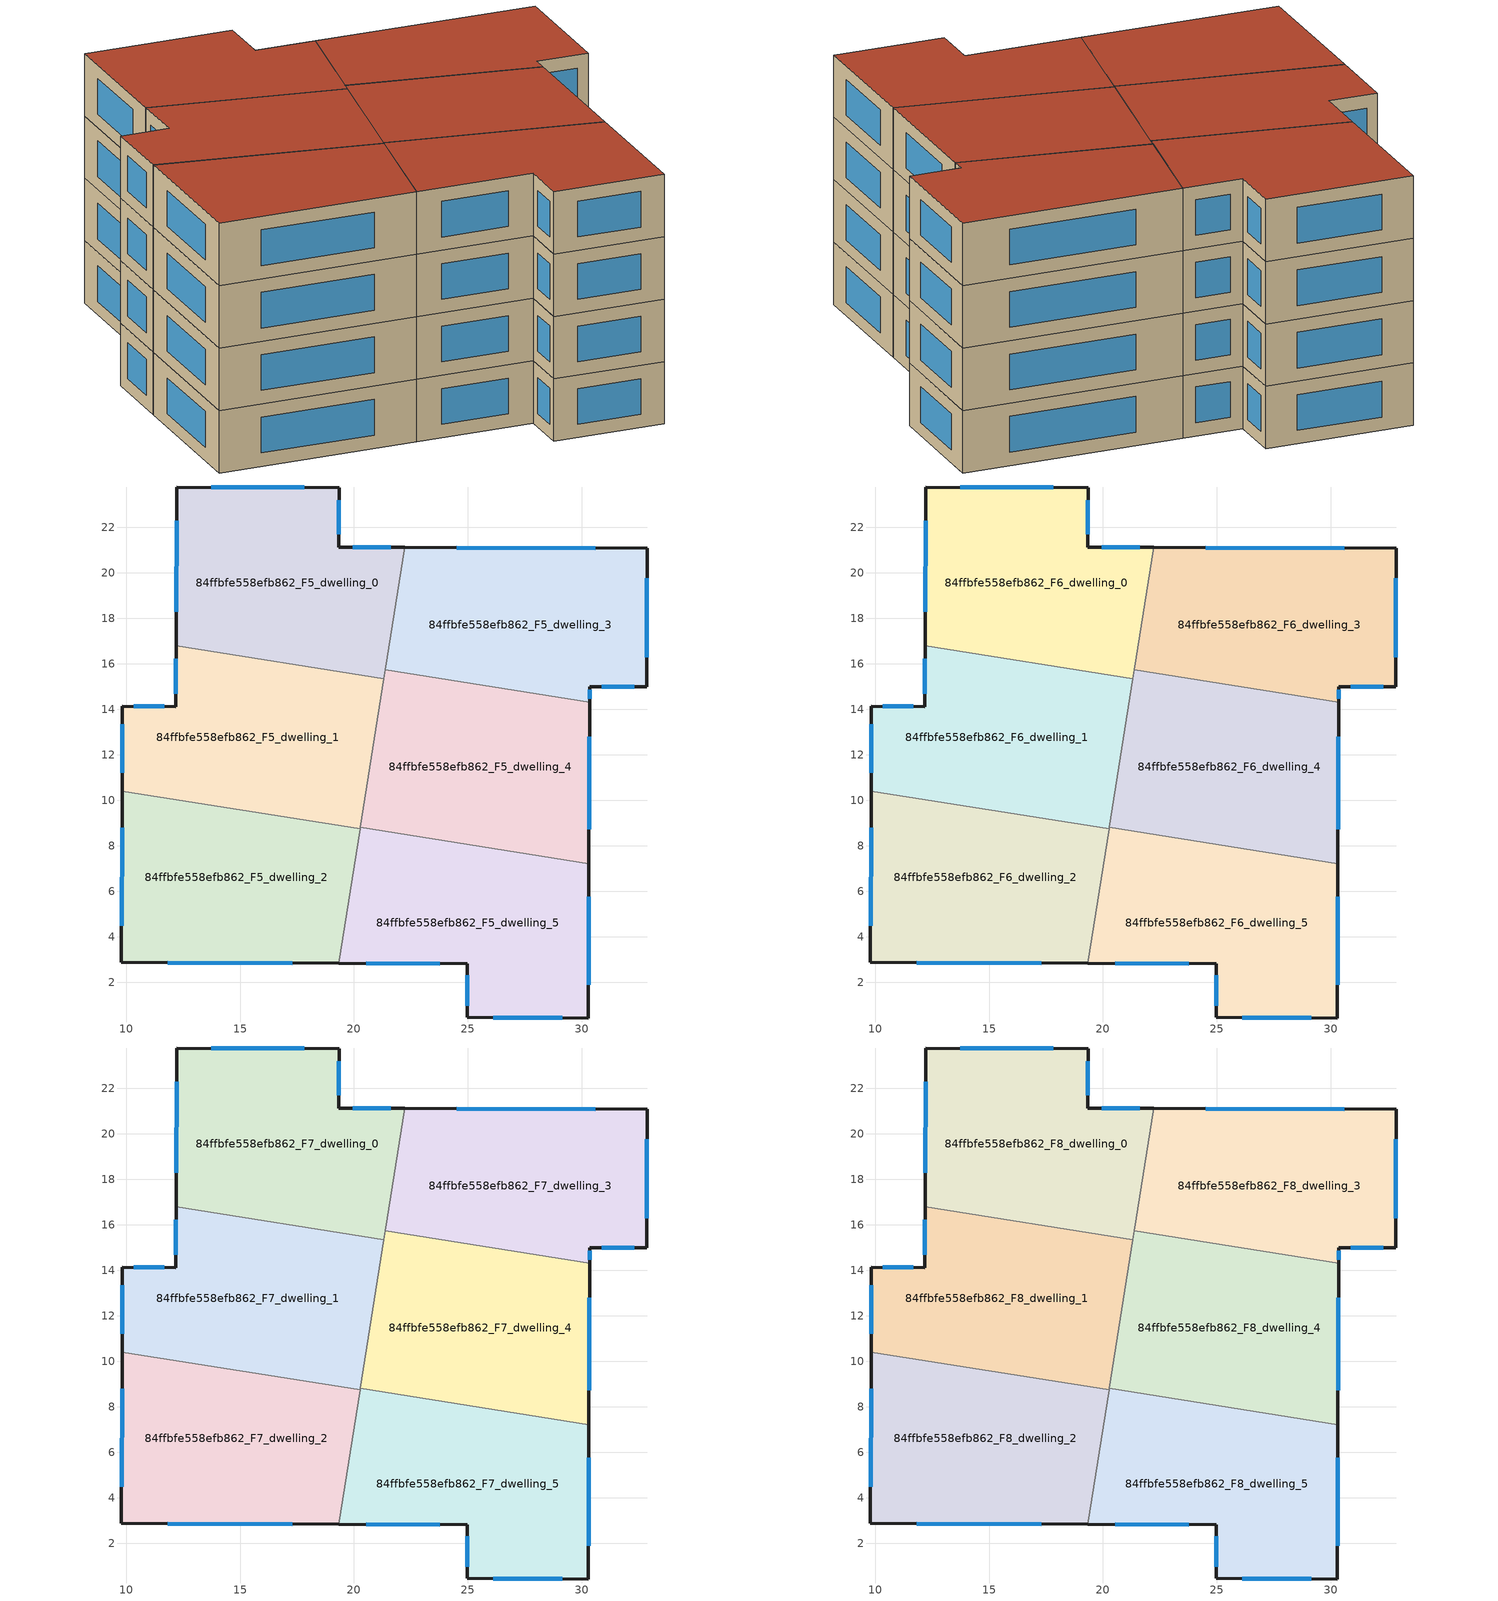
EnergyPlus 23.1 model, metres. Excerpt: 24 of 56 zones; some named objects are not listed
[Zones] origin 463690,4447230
84ffbfe558efb862_F5_dwelling_0
 floor to 84ffbfe558efb862_F4_dwelling_0 (EU_floor_Construction): 22.23,21.11 21.32,15.35 12.18,16.8 12.21,23.77 19.34,23.75 19.33,21.13 z15
 wall outside (EU_wall_Construction): 22.23,21.11 19.33,21.13 19.34,23.75 12.21,23.77 12.18,16.8 z15:18
 wall to 84ffbfe558efb862_F5_dwelling_3 (EU_wall_Construction): 21.38,15.74 22.23,21.11 z15:18
 wall to 84ffbfe558efb862_F5_dwelling_1 (EU_wall_Construction): 12.18,16.8 21.32,15.35 z15:18
 wall to 84ffbfe558efb862_F5_dwelling_4 (EU_wall_Construction): 21.32,15.35 21.38,15.74 z15:18
 window (EU_Window_Construction): 12.2,22.28 12.19,18.29 / 17.82,23.75 13.74,23.76 / 19.33,21.69 19.34,23.18 / 21.61,21.12 19.95,21.12 z15.64:17.36
84ffbfe558efb862_F5_dwelling_1
 floor to 84ffbfe558efb862_F4_dwelling_1 (EU_floor_Construction): 21.32,15.35 20.27,8.74 9.82,10.41 9.83,14.13 12.17,14.12 12.18,16.8 z15
 wall outside (EU_wall_Construction): 12.18,16.8 12.17,14.12 9.83,14.13 9.82,10.41 z15:18
 wall to 84ffbfe558efb862_F5_dwelling_2 (EU_wall_Construction): 9.82,10.41 20.27,8.74 z15:18
 wall to 84ffbfe558efb862_F5_dwelling_4 (EU_wall_Construction): 20.28,8.81 21.32,15.35 z15:18
 wall to 84ffbfe558efb862_F5_dwelling_5 (EU_wall_Construction): 20.27,8.74 20.28,8.81 z15:18
 window (EU_Window_Construction): 11.67,14.13 10.33,14.13 / 12.18,16.23 12.17,14.7 / 9.83,13.34 9.82,11.2 z15.64:17.36
84ffbfe558efb862_F5_dwelling_2
 floor to 84ffbfe558efb862_F4_dwelling_2 (EU_floor_Construction): 20.27,8.74 19.33,2.84 9.78,2.88 9.82,10.41 z15
 wall outside (EU_wall_Construction): 9.82,10.41 9.78,2.88 19.33,2.84 z15:18
 wall to 84ffbfe558efb862_F5_dwelling_5 (EU_wall_Construction): 19.33,2.84 20.27,8.74 z15:18
 window (EU_Window_Construction): 11.83,2.87 17.28,2.85 / 9.81,8.79 9.79,4.49 z15.64:17.36
84ffbfe558efb862_F5_dwelling_3
 floor to 84ffbfe558efb862_F4_dwelling_3 (EU_floor_Construction): 32.88,21.07 32.86,14.99 30.35,15 30.35,14.31 21.38,15.74 22.23,21.11 z15
 wall outside (EU_wall_Construction): 30.35,14.31 30.35,15 32.86,14.99 32.88,21.07 22.23,21.11 z15:18
 wall to 84ffbfe558efb862_F5_dwelling_4 (EU_wall_Construction): 21.38,15.74 30.35,14.31 z15:18
 window (EU_Window_Construction): 30.6,21.08 24.51,21.11 / 32.86,16.29 32.87,19.77 / 30.89,15 32.32,14.99 / 30.35,14.46 30.35,14.85 z15.64:17.36
84ffbfe558efb862_F5_dwelling_4
 floor to 84ffbfe558efb862_F4_dwelling_4 (EU_floor_Construction): 30.35,14.31 30.33,7.21 20.28,8.81 21.38,15.74 z15
 wall outside (EU_wall_Construction): 30.33,7.21 30.35,14.31 z15:18
 wall to 84ffbfe558efb862_F5_dwelling_5 (EU_wall_Construction): 20.28,8.81 30.33,7.21 z15:18
 window (EU_Window_Construction): 30.33,8.73 30.35,12.79 z15.64:17.36
84ffbfe558efb862_F5_dwelling_5
 floor to 84ffbfe558efb862_F4_dwelling_5 (EU_floor_Construction): 30.33,7.21 30.3,0.44 24.97,0.46 24.98,2.82 19.33,2.84 20.28,8.81 z15
 wall outside (EU_wall_Construction): 19.33,2.84 24.98,2.82 24.97,0.46 30.3,0.44 30.33,7.21 z15:18
 window (EU_Window_Construction): 20.54,2.84 23.77,2.82 / 30.31,1.89 30.32,5.76 / 26.11,0.46 29.16,0.44 / 24.98,2.31 24.97,0.97 z15.64:17.36
84ffbfe558efb862_F6_dwelling_0
 floor to 84ffbfe558efb862_F5_dwelling_0 (EU_floor_Construction): 22.23,21.11 21.32,15.35 12.18,16.8 12.21,23.77 19.34,23.75 19.33,21.13 z18
 wall outside (EU_wall_Construction): 22.23,21.11 19.33,21.13 19.34,23.75 12.21,23.77 12.18,16.8 z18:21
 wall to 84ffbfe558efb862_F6_dwelling_3 (EU_wall_Construction): 21.38,15.74 22.23,21.11 z18:21
 wall to 84ffbfe558efb862_F6_dwelling_1 (EU_wall_Construction): 12.18,16.8 21.32,15.35 z18:21
 wall to 84ffbfe558efb862_F6_dwelling_4 (EU_wall_Construction): 21.32,15.35 21.38,15.74 z18:21
 window (EU_Window_Construction): 12.2,22.28 12.19,18.29 / 17.82,23.75 13.74,23.76 / 19.33,21.69 19.34,23.18 / 21.61,21.12 19.95,21.12 z18.64:20.36
84ffbfe558efb862_F6_dwelling_1
 floor to 84ffbfe558efb862_F5_dwelling_1 (EU_floor_Construction): 21.32,15.35 20.27,8.74 9.82,10.41 9.83,14.13 12.17,14.12 12.18,16.8 z18
 wall outside (EU_wall_Construction): 12.18,16.8 12.17,14.12 9.83,14.13 9.82,10.41 z18:21
 wall to 84ffbfe558efb862_F6_dwelling_2 (EU_wall_Construction): 9.82,10.41 20.27,8.74 z18:21
 wall to 84ffbfe558efb862_F6_dwelling_4 (EU_wall_Construction): 20.28,8.81 21.32,15.35 z18:21
 wall to 84ffbfe558efb862_F6_dwelling_5 (EU_wall_Construction): 20.27,8.74 20.28,8.81 z18:21
 window (EU_Window_Construction): 11.67,14.13 10.33,14.13 / 12.18,16.23 12.17,14.7 / 9.83,13.34 9.82,11.2 z18.64:20.36
84ffbfe558efb862_F6_dwelling_2
 floor to 84ffbfe558efb862_F5_dwelling_2 (EU_floor_Construction): 20.27,8.74 19.33,2.84 9.78,2.88 9.82,10.41 z18
 wall outside (EU_wall_Construction): 9.82,10.41 9.78,2.88 19.33,2.84 z18:21
 wall to 84ffbfe558efb862_F6_dwelling_5 (EU_wall_Construction): 19.33,2.84 20.27,8.74 z18:21
 window (EU_Window_Construction): 11.83,2.87 17.28,2.85 / 9.81,8.79 9.79,4.49 z18.64:20.36
84ffbfe558efb862_F6_dwelling_3
 floor to 84ffbfe558efb862_F5_dwelling_3 (EU_floor_Construction): 32.88,21.07 32.86,14.99 30.35,15 30.35,14.31 21.38,15.74 22.23,21.11 z18
 wall outside (EU_wall_Construction): 30.35,14.31 30.35,15 32.86,14.99 32.88,21.07 22.23,21.11 z18:21
 wall to 84ffbfe558efb862_F6_dwelling_4 (EU_wall_Construction): 21.38,15.74 30.35,14.31 z18:21
 window (EU_Window_Construction): 30.6,21.08 24.51,21.11 / 32.86,16.29 32.87,19.77 / 30.89,15 32.32,14.99 / 30.35,14.46 30.35,14.85 z18.64:20.36
84ffbfe558efb862_F6_dwelling_4
 floor to 84ffbfe558efb862_F5_dwelling_4 (EU_floor_Construction): 30.35,14.31 30.33,7.21 20.28,8.81 21.38,15.74 z18
 wall outside (EU_wall_Construction): 30.33,7.21 30.35,14.31 z18:21
 wall to 84ffbfe558efb862_F6_dwelling_5 (EU_wall_Construction): 20.28,8.81 30.33,7.21 z18:21
 window (EU_Window_Construction): 30.33,8.73 30.35,12.79 z18.64:20.36
84ffbfe558efb862_F6_dwelling_5
 floor to 84ffbfe558efb862_F5_dwelling_5 (EU_floor_Construction): 30.33,7.21 30.3,0.44 24.97,0.46 24.98,2.82 19.33,2.84 20.28,8.81 z18
 wall outside (EU_wall_Construction): 19.33,2.84 24.98,2.82 24.97,0.46 30.3,0.44 30.33,7.21 z18:21
 window (EU_Window_Construction): 20.54,2.84 23.77,2.82 / 30.31,1.89 30.32,5.76 / 26.11,0.46 29.16,0.44 / 24.98,2.31 24.97,0.97 z18.64:20.36
84ffbfe558efb862_F7_dwelling_0
 floor to 84ffbfe558efb862_F6_dwelling_0 (EU_floor_Construction): 22.23,21.11 21.32,15.35 12.18,16.8 12.21,23.77 19.34,23.75 19.33,21.13 z21
 wall outside (EU_wall_Construction): 22.23,21.11 19.33,21.13 19.34,23.75 12.21,23.77 12.18,16.8 z21:24
 wall to 84ffbfe558efb862_F7_dwelling_3 (EU_wall_Construction): 21.38,15.74 22.23,21.11 z21:24
 wall to 84ffbfe558efb862_F7_dwelling_1 (EU_wall_Construction): 12.18,16.8 21.32,15.35 z21:24
 wall to 84ffbfe558efb862_F7_dwelling_4 (EU_wall_Construction): 21.32,15.35 21.38,15.74 z21:24
 window (EU_Window_Construction): 12.2,22.28 12.19,18.29 / 17.82,23.75 13.74,23.76 / 19.33,21.69 19.34,23.18 / 21.61,21.12 19.95,21.12 z21.64:23.36
84ffbfe558efb862_F7_dwelling_1
 floor to 84ffbfe558efb862_F6_dwelling_1 (EU_floor_Construction): 21.32,15.35 20.27,8.74 9.82,10.41 9.83,14.13 12.17,14.12 12.18,16.8 z21
 wall outside (EU_wall_Construction): 12.18,16.8 12.17,14.12 9.83,14.13 9.82,10.41 z21:24
 wall to 84ffbfe558efb862_F7_dwelling_2 (EU_wall_Construction): 9.82,10.41 20.27,8.74 z21:24
 wall to 84ffbfe558efb862_F7_dwelling_4 (EU_wall_Construction): 20.28,8.81 21.32,15.35 z21:24
 wall to 84ffbfe558efb862_F7_dwelling_5 (EU_wall_Construction): 20.27,8.74 20.28,8.81 z21:24
 window (EU_Window_Construction): 11.67,14.13 10.33,14.13 / 12.18,16.23 12.17,14.7 / 9.83,13.34 9.82,11.2 z21.64:23.36
84ffbfe558efb862_F7_dwelling_2
 floor to 84ffbfe558efb862_F6_dwelling_2 (EU_floor_Construction): 20.27,8.74 19.33,2.84 9.78,2.88 9.82,10.41 z21
 wall outside (EU_wall_Construction): 9.82,10.41 9.78,2.88 19.33,2.84 z21:24
 wall to 84ffbfe558efb862_F7_dwelling_5 (EU_wall_Construction): 19.33,2.84 20.27,8.74 z21:24
 window (EU_Window_Construction): 11.83,2.87 17.28,2.85 / 9.81,8.79 9.79,4.49 z21.64:23.36
84ffbfe558efb862_F7_dwelling_3
 floor to 84ffbfe558efb862_F6_dwelling_3 (EU_floor_Construction): 32.88,21.07 32.86,14.99 30.35,15 30.35,14.31 21.38,15.74 22.23,21.11 z21
 wall outside (EU_wall_Construction): 30.35,14.31 30.35,15 32.86,14.99 32.88,21.07 22.23,21.11 z21:24
 wall to 84ffbfe558efb862_F7_dwelling_4 (EU_wall_Construction): 21.38,15.74 30.35,14.31 z21:24
 window (EU_Window_Construction): 30.6,21.08 24.51,21.11 / 32.86,16.29 32.87,19.77 / 30.89,15 32.32,14.99 / 30.35,14.46 30.35,14.85 z21.64:23.36
84ffbfe558efb862_F7_dwelling_4
 floor to 84ffbfe558efb862_F6_dwelling_4 (EU_floor_Construction): 30.35,14.31 30.33,7.21 20.28,8.81 21.38,15.74 z21
 wall outside (EU_wall_Construction): 30.33,7.21 30.35,14.31 z21:24
 wall to 84ffbfe558efb862_F7_dwelling_5 (EU_wall_Construction): 20.28,8.81 30.33,7.21 z21:24
 window (EU_Window_Construction): 30.33,8.73 30.35,12.79 z21.64:23.36
84ffbfe558efb862_F7_dwelling_5
 floor to 84ffbfe558efb862_F6_dwelling_5 (EU_floor_Construction): 30.33,7.21 30.3,0.44 24.97,0.46 24.98,2.82 19.33,2.84 20.28,8.81 z21
 wall outside (EU_wall_Construction): 19.33,2.84 24.98,2.82 24.97,0.46 30.3,0.44 30.33,7.21 z21:24
 window (EU_Window_Construction): 20.54,2.84 23.77,2.82 / 30.31,1.89 30.32,5.76 / 26.11,0.46 29.16,0.44 / 24.98,2.31 24.97,0.97 z21.64:23.36
84ffbfe558efb862_F8_dwelling_0
 floor to 84ffbfe558efb862_F7_dwelling_0 (EU_floor_Construction): 22.23,21.11 21.32,15.35 12.18,16.8 12.21,23.77 19.34,23.75 19.33,21.13 z24
 wall outside (EU_wall_Construction): 22.23,21.11 19.33,21.13 19.34,23.75 12.21,23.77 12.18,16.8 z24:27
 wall to 84ffbfe558efb862_F8_dwelling_3 (EU_wall_Construction): 21.38,15.74 22.23,21.11 z24:27
 wall to 84ffbfe558efb862_F8_dwelling_1 (EU_wall_Construction): 12.18,16.8 21.32,15.35 z24:27
 wall to 84ffbfe558efb862_F8_dwelling_4 (EU_wall_Construction): 21.32,15.35 21.38,15.74 z24:27
 window (EU_Window_Construction): 12.2,22.28 12.19,18.29 / 17.82,23.75 13.74,23.76 / 19.33,21.69 19.34,23.18 / 21.61,21.12 19.95,21.12 z24.64:26.36
 roof outside (EU_roof_Construction): 21.32,15.35 22.23,21.11 19.33,21.13 19.34,23.75 12.21,23.77 12.18,16.8 z27
84ffbfe558efb862_F8_dwelling_1
 floor to 84ffbfe558efb862_F7_dwelling_1 (EU_floor_Construction): 21.32,15.35 20.27,8.74 9.82,10.41 9.83,14.13 12.17,14.12 12.18,16.8 z24
 wall outside (EU_wall_Construction): 12.18,16.8 12.17,14.12 9.83,14.13 9.82,10.41 z24:27
 wall to 84ffbfe558efb862_F8_dwelling_2 (EU_wall_Construction): 9.82,10.41 20.27,8.74 z24:27
 wall to 84ffbfe558efb862_F8_dwelling_4 (EU_wall_Construction): 20.28,8.81 21.32,15.35 z24:27
 wall to 84ffbfe558efb862_F8_dwelling_5 (EU_wall_Construction): 20.27,8.74 20.28,8.81 z24:27
 window (EU_Window_Construction): 11.67,14.13 10.33,14.13 / 12.18,16.23 12.17,14.7 / 9.83,13.34 9.82,11.2 z24.64:26.36
 roof outside (EU_roof_Construction): 20.27,8.74 21.32,15.35 12.18,16.8 12.17,14.12 9.83,14.13 9.82,10.41 z27
84ffbfe558efb862_F8_dwelling_2
 floor to 84ffbfe558efb862_F7_dwelling_2 (EU_floor_Construction): 20.27,8.74 19.33,2.84 9.78,2.88 9.82,10.41 z24
 wall outside (EU_wall_Construction): 9.82,10.41 9.78,2.88 19.33,2.84 z24:27
 wall to 84ffbfe558efb862_F8_dwelling_5 (EU_wall_Construction): 19.33,2.84 20.27,8.74 z24:27
 window (EU_Window_Construction): 11.83,2.87 17.28,2.85 / 9.81,8.79 9.79,4.49 z24.64:26.36
 roof outside (EU_roof_Construction): 19.33,2.84 20.27,8.74 9.82,10.41 9.78,2.88 z27
84ffbfe558efb862_F8_dwelling_3
 floor to 84ffbfe558efb862_F7_dwelling_3 (EU_floor_Construction): 32.88,21.07 32.86,14.99 30.35,15 30.35,14.31 21.38,15.74 22.23,21.11 z24
 wall outside (EU_wall_Construction): 30.35,14.31 30.35,15 32.86,14.99 32.88,21.07 22.23,21.11 z24:27
 wall to 84ffbfe558efb862_F8_dwelling_4 (EU_wall_Construction): 21.38,15.74 30.35,14.31 z24:27
 window (EU_Window_Construction): 30.6,21.08 24.51,21.11 / 32.86,16.29 32.87,19.77 / 30.89,15 32.32,14.99 / 30.35,14.46 30.35,14.85 z24.64:26.36
 roof outside (EU_roof_Construction): 32.86,14.99 32.88,21.07 22.23,21.11 21.38,15.74 30.35,14.31 30.35,15 z27
84ffbfe558efb862_F8_dwelling_4
 floor to 84ffbfe558efb862_F7_dwelling_4 (EU_floor_Construction): 30.35,14.31 30.33,7.21 20.28,8.81 21.38,15.74 z24
 wall outside (EU_wall_Construction): 30.33,7.21 30.35,14.31 z24:27
 wall to 84ffbfe558efb862_F8_dwelling_5 (EU_wall_Construction): 20.28,8.81 30.33,7.21 z24:27
 window (EU_Window_Construction): 30.33,8.73 30.35,12.79 z24.64:26.36
 roof outside (EU_roof_Construction): 30.33,7.21 30.35,14.31 21.38,15.74 20.28,8.81 z27
84ffbfe558efb862_F8_dwelling_5
 floor to 84ffbfe558efb862_F7_dwelling_5 (EU_floor_Construction): 30.33,7.21 30.3,0.44 24.97,0.46 24.98,2.82 19.33,2.84 20.28,8.81 z24
 wall outside (EU_wall_Construction): 19.33,2.84 24.98,2.82 24.97,0.46 30.3,0.44 30.33,7.21 z24:27
 window (EU_Window_Construction): 20.54,2.84 23.77,2.82 / 30.31,1.89 30.32,5.76 / 26.11,0.46 29.16,0.44 / 24.98,2.31 24.97,0.97 z24.64:26.36
 roof outside (EU_roof_Construction): 30.3,0.44 30.33,7.21 20.28,8.81 19.33,2.84 24.98,2.82 24.97,0.46 z27
[Building]
EU S2 Campaign: North Axis=0; Terrain=City; Solar Distribution=FullExterior
[Site:Location]
Yerevan-Zvartnots.Intl.AP: Latitude=40.15; Longitude=44.383; Time Zone=4; Elevation=854
[SizingPeriod:WeatherFileDays]
AnnualSizingPeriod: Begin Month=1; Begin Day of Month=1; End Month=12; End Day of Month=31; Day of Week for Start Day=Monday; Use Weather File Daylight Saving Period=No; Use Weather File Rain and Snow Indicators=No
[MATERIAL]
EU_InternalMass_Material: Roughness=MediumRough; Thickness=0.1; Conductivity=1; Density=1800; Specific Heat=900; Thermal Absorptance=0.9; Solar Absorptance=0.7; Visible Absorptance=0.7
[MATERIAL:NOMASS] Roughness=MediumRough; Thermal Absorptance=0.9; Solar Absorptance=0.7; Visible Absorptance=0.7
Name | Thermal Resistance
EU_wall_NoMass | 1.05043
EU_roof_NoMass | 1.45357
EU_floor_NoMass | 0.478065
[WINDOWMATERIAL:SIMPLEGLAZINGSYSTEM]
EU_Window_SimpleGlazing: UFactor=2.5566; Solar Heat Gain Coefficient=0.75; Visible Transmittance=0.75
[CONSTRUCTION]
EU_wall_Construction: EU_wall_NoMass
EU_roof_Construction: EU_roof_NoMass
EU_floor_Construction: EU_floor_NoMass
EU_Window_Construction: EU_Window_SimpleGlazing
EU_InternalMass_Construction: EU_InternalMass_Material
[ZONE] Type=1; Multiplier=1; Ceiling Height=autocalculate; Floor Area=autocalculate; Part of Total Floor Area=Yes
Name | Volume
84ffbfe558efb862_F5_dwelling_0; 84ffbfe558efb862_F6_dwelling_0; 84ffbfe558efb862_F7_dwelling_0; 84ffbfe558efb862_F8_dwelling_0 | 202.599
84ffbfe558efb862_F5_dwelling_1; 84ffbfe558efb862_F6_dwelling_1; 84ffbfe558efb862_F7_dwelling_1; 84ffbfe558efb862_F8_dwelling_1 | 202.623
84ffbfe558efb862_F5_dwelling_2; 84ffbfe558efb862_F6_dwelling_2; 84ffbfe558efb862_F7_dwelling_2; 84ffbfe558efb862_F8_dwelling_2 | 202.603
84ffbfe558efb862_F5_dwelling_3; 84ffbfe558efb862_F6_dwelling_3; 84ffbfe558efb862_F7_dwelling_3; 84ffbfe558efb862_F8_dwelling_3 | 202.6
84ffbfe558efb862_F5_dwelling_4; 84ffbfe558efb862_F6_dwelling_4; 84ffbfe558efb862_F7_dwelling_4; 84ffbfe558efb862_F8_dwelling_4 | 202.606
84ffbfe558efb862_F5_dwelling_5; 84ffbfe558efb862_F6_dwelling_5; 84ffbfe558efb862_F7_dwelling_5; 84ffbfe558efb862_F8_dwelling_5 | 202.607
[INTERNALMASS] Construction=EU_InternalMass_Construction
Name | Zone or ZoneList | Surface Area
84ffbfe558efb862_F5_dwelling_0_EU_InternalMass | 84ffbfe558efb862_F5_dwelling_0 | 67.5329
84ffbfe558efb862_F5_dwelling_1_EU_InternalMass | 84ffbfe558efb862_F5_dwelling_1 | 67.5411
84ffbfe558efb862_F5_dwelling_2_EU_InternalMass | 84ffbfe558efb862_F5_dwelling_2 | 67.5341
84ffbfe558efb862_F5_dwelling_3_EU_InternalMass | 84ffbfe558efb862_F5_dwelling_3 | 67.5333
84ffbfe558efb862_F5_dwelling_4_EU_InternalMass | 84ffbfe558efb862_F5_dwelling_4 | 67.5352
84ffbfe558efb862_F5_dwelling_5_EU_InternalMass | 84ffbfe558efb862_F5_dwelling_5 | 67.5357
84ffbfe558efb862_F6_dwelling_0_EU_InternalMass | 84ffbfe558efb862_F6_dwelling_0 | 67.5329
84ffbfe558efb862_F6_dwelling_1_EU_InternalMass | 84ffbfe558efb862_F6_dwelling_1 | 67.5411
84ffbfe558efb862_F6_dwelling_2_EU_InternalMass | 84ffbfe558efb862_F6_dwelling_2 | 67.5341
84ffbfe558efb862_F6_dwelling_3_EU_InternalMass | 84ffbfe558efb862_F6_dwelling_3 | 67.5333
84ffbfe558efb862_F6_dwelling_4_EU_InternalMass | 84ffbfe558efb862_F6_dwelling_4 | 67.5352
84ffbfe558efb862_F6_dwelling_5_EU_InternalMass | 84ffbfe558efb862_F6_dwelling_5 | 67.5357
84ffbfe558efb862_F7_dwelling_0_EU_InternalMass | 84ffbfe558efb862_F7_dwelling_0 | 67.5329
84ffbfe558efb862_F7_dwelling_1_EU_InternalMass | 84ffbfe558efb862_F7_dwelling_1 | 67.5411
84ffbfe558efb862_F7_dwelling_2_EU_InternalMass | 84ffbfe558efb862_F7_dwelling_2 | 67.5341
84ffbfe558efb862_F7_dwelling_3_EU_InternalMass | 84ffbfe558efb862_F7_dwelling_3 | 67.5333
84ffbfe558efb862_F7_dwelling_4_EU_InternalMass | 84ffbfe558efb862_F7_dwelling_4 | 67.5352
84ffbfe558efb862_F7_dwelling_5_EU_InternalMass | 84ffbfe558efb862_F7_dwelling_5 | 67.5357
84ffbfe558efb862_F8_dwelling_0_EU_InternalMass | 84ffbfe558efb862_F8_dwelling_0 | 67.5329
84ffbfe558efb862_F8_dwelling_1_EU_InternalMass | 84ffbfe558efb862_F8_dwelling_1 | 67.5411
84ffbfe558efb862_F8_dwelling_2_EU_InternalMass | 84ffbfe558efb862_F8_dwelling_2 | 67.5341
84ffbfe558efb862_F8_dwelling_3_EU_InternalMass | 84ffbfe558efb862_F8_dwelling_3 | 67.5333
84ffbfe558efb862_F8_dwelling_4_EU_InternalMass | 84ffbfe558efb862_F8_dwelling_4 | 67.5352
84ffbfe558efb862_F8_dwelling_5_EU_InternalMass | 84ffbfe558efb862_F8_dwelling_5 | 67.5357
[OTHEREQUIPMENT] Fuel Type=Electricity; Design Level Calculation Method=Watts/Area; Power per Zone Floor Area=1; Fraction Latent=0; Fraction Radiant=0; Fraction Lost=0; Carbon Dioxide Generation Rate=0; EndUse Subcategory=EU_Step8_InternalGains
Name | Zone or ZoneList or Space or SpaceList | Schedule
EU_Step8_InternalGain_84ffbfe558efb862_F5_dwelling_0_f000 | 84ffbfe558efb862_F5_dwelling_0 | EU_Step8_GainSchedule_84ffbfe558efb862_F5_dwelling_0_f000
EU_Step8_InternalGain_84ffbfe558efb862_F5_dwelling_1_f000 | 84ffbfe558efb862_F5_dwelling_1 | EU_Step8_GainSchedule_84ffbfe558efb862_F5_dwelling_1_f000
EU_Step8_InternalGain_84ffbfe558efb862_F5_dwelling_2_f000 | 84ffbfe558efb862_F5_dwelling_2 | EU_Step8_GainSchedule_84ffbfe558efb862_F5_dwelling_2_f000
EU_Step8_InternalGain_84ffbfe558efb862_F5_dwelling_3_f000 | 84ffbfe558efb862_F5_dwelling_3 | EU_Step8_GainSchedule_84ffbfe558efb862_F5_dwelling_3_f000
EU_Step8_InternalGain_84ffbfe558efb862_F5_dwelling_4_f000 | 84ffbfe558efb862_F5_dwelling_4 | EU_Step8_GainSchedule_84ffbfe558efb862_F5_dwelling_4_f000
EU_Step8_InternalGain_84ffbfe558efb862_F5_dwelling_5_f000 | 84ffbfe558efb862_F5_dwelling_5 | EU_Step8_GainSchedule_84ffbfe558efb862_F5_dwelling_5_f000
EU_Step8_InternalGain_84ffbfe558efb862_F6_dwelling_0_f000 | 84ffbfe558efb862_F6_dwelling_0 | EU_Step8_GainSchedule_84ffbfe558efb862_F6_dwelling_0_f000
EU_Step8_InternalGain_84ffbfe558efb862_F6_dwelling_1_f000 | 84ffbfe558efb862_F6_dwelling_1 | EU_Step8_GainSchedule_84ffbfe558efb862_F6_dwelling_1_f000
EU_Step8_InternalGain_84ffbfe558efb862_F6_dwelling_2_f000 | 84ffbfe558efb862_F6_dwelling_2 | EU_Step8_GainSchedule_84ffbfe558efb862_F6_dwelling_2_f000
EU_Step8_InternalGain_84ffbfe558efb862_F6_dwelling_3_f000 | 84ffbfe558efb862_F6_dwelling_3 | EU_Step8_GainSchedule_84ffbfe558efb862_F6_dwelling_3_f000
EU_Step8_InternalGain_84ffbfe558efb862_F6_dwelling_4_f000 | 84ffbfe558efb862_F6_dwelling_4 | EU_Step8_GainSchedule_84ffbfe558efb862_F6_dwelling_4_f000
EU_Step8_InternalGain_84ffbfe558efb862_F6_dwelling_5_f000 | 84ffbfe558efb862_F6_dwelling_5 | EU_Step8_GainSchedule_84ffbfe558efb862_F6_dwelling_5_f000
EU_Step8_InternalGain_84ffbfe558efb862_F7_dwelling_0_f000 | 84ffbfe558efb862_F7_dwelling_0 | EU_Step8_GainSchedule_84ffbfe558efb862_F7_dwelling_0_f000
EU_Step8_InternalGain_84ffbfe558efb862_F7_dwelling_1_f000 | 84ffbfe558efb862_F7_dwelling_1 | EU_Step8_GainSchedule_84ffbfe558efb862_F7_dwelling_1_f000
EU_Step8_InternalGain_84ffbfe558efb862_F7_dwelling_2_f000 | 84ffbfe558efb862_F7_dwelling_2 | EU_Step8_GainSchedule_84ffbfe558efb862_F7_dwelling_2_f000
EU_Step8_InternalGain_84ffbfe558efb862_F7_dwelling_3_f000 | 84ffbfe558efb862_F7_dwelling_3 | EU_Step8_GainSchedule_84ffbfe558efb862_F7_dwelling_3_f000
EU_Step8_InternalGain_84ffbfe558efb862_F7_dwelling_4_f000 | 84ffbfe558efb862_F7_dwelling_4 | EU_Step8_GainSchedule_84ffbfe558efb862_F7_dwelling_4_f000
EU_Step8_InternalGain_84ffbfe558efb862_F7_dwelling_5_f000 | 84ffbfe558efb862_F7_dwelling_5 | EU_Step8_GainSchedule_84ffbfe558efb862_F7_dwelling_5_f000
EU_Step8_InternalGain_84ffbfe558efb862_F8_dwelling_0_f000 | 84ffbfe558efb862_F8_dwelling_0 | EU_Step8_GainSchedule_84ffbfe558efb862_F8_dwelling_0_f000
EU_Step8_InternalGain_84ffbfe558efb862_F8_dwelling_1_f000 | 84ffbfe558efb862_F8_dwelling_1 | EU_Step8_GainSchedule_84ffbfe558efb862_F8_dwelling_1_f000
EU_Step8_InternalGain_84ffbfe558efb862_F8_dwelling_2_f000 | 84ffbfe558efb862_F8_dwelling_2 | EU_Step8_GainSchedule_84ffbfe558efb862_F8_dwelling_2_f000
EU_Step8_InternalGain_84ffbfe558efb862_F8_dwelling_3_f000 | 84ffbfe558efb862_F8_dwelling_3 | EU_Step8_GainSchedule_84ffbfe558efb862_F8_dwelling_3_f000
EU_Step8_InternalGain_84ffbfe558efb862_F8_dwelling_4_f000 | 84ffbfe558efb862_F8_dwelling_4 | EU_Step8_GainSchedule_84ffbfe558efb862_F8_dwelling_4_f000
EU_Step8_InternalGain_84ffbfe558efb862_F8_dwelling_5_f000 | 84ffbfe558efb862_F8_dwelling_5 | EU_Step8_GainSchedule_84ffbfe558efb862_F8_dwelling_5_f000
[ZONEVENTILATION:DESIGNFLOWRATE] Schedule=EU_AlwaysOn; Design Flow Rate Calculation Method=AirChanges/Hour; Air Changes per Hour=0.557805; Ventilation Type=Natural; Fan Pressure Rise=0; Fan Total Efficiency=1; Constant Term Coefficient=1; Temperature Term Coefficient=0; Velocity Term Coefficient=0; Velocity Squared Term Coefficient=0; Minimum Indoor Temperature=-100; Maximum Indoor Temperature=100; Delta Temperature=-100; Minimum Outdoor Temperature=-100; Maximum Outdoor Temperature=100; Maximum Wind Speed=40
Name | Zone or ZoneList or Space or SpaceList
EU_ConstantAir_84ffbfe558efb862_F5_dwelling_0 | 84ffbfe558efb862_F5_dwelling_0
EU_ConstantAir_84ffbfe558efb862_F5_dwelling_1 | 84ffbfe558efb862_F5_dwelling_1
EU_ConstantAir_84ffbfe558efb862_F5_dwelling_2 | 84ffbfe558efb862_F5_dwelling_2
EU_ConstantAir_84ffbfe558efb862_F5_dwelling_3 | 84ffbfe558efb862_F5_dwelling_3
EU_ConstantAir_84ffbfe558efb862_F5_dwelling_4 | 84ffbfe558efb862_F5_dwelling_4
EU_ConstantAir_84ffbfe558efb862_F5_dwelling_5 | 84ffbfe558efb862_F5_dwelling_5
EU_ConstantAir_84ffbfe558efb862_F6_dwelling_0 | 84ffbfe558efb862_F6_dwelling_0
EU_ConstantAir_84ffbfe558efb862_F6_dwelling_1 | 84ffbfe558efb862_F6_dwelling_1
EU_ConstantAir_84ffbfe558efb862_F6_dwelling_2 | 84ffbfe558efb862_F6_dwelling_2
EU_ConstantAir_84ffbfe558efb862_F6_dwelling_3 | 84ffbfe558efb862_F6_dwelling_3
EU_ConstantAir_84ffbfe558efb862_F6_dwelling_4 | 84ffbfe558efb862_F6_dwelling_4
EU_ConstantAir_84ffbfe558efb862_F6_dwelling_5 | 84ffbfe558efb862_F6_dwelling_5
EU_ConstantAir_84ffbfe558efb862_F7_dwelling_0 | 84ffbfe558efb862_F7_dwelling_0
EU_ConstantAir_84ffbfe558efb862_F7_dwelling_1 | 84ffbfe558efb862_F7_dwelling_1
EU_ConstantAir_84ffbfe558efb862_F7_dwelling_2 | 84ffbfe558efb862_F7_dwelling_2
EU_ConstantAir_84ffbfe558efb862_F7_dwelling_3 | 84ffbfe558efb862_F7_dwelling_3
EU_ConstantAir_84ffbfe558efb862_F7_dwelling_4 | 84ffbfe558efb862_F7_dwelling_4
EU_ConstantAir_84ffbfe558efb862_F7_dwelling_5 | 84ffbfe558efb862_F7_dwelling_5
EU_ConstantAir_84ffbfe558efb862_F8_dwelling_0 | 84ffbfe558efb862_F8_dwelling_0
EU_ConstantAir_84ffbfe558efb862_F8_dwelling_1 | 84ffbfe558efb862_F8_dwelling_1
EU_ConstantAir_84ffbfe558efb862_F8_dwelling_2 | 84ffbfe558efb862_F8_dwelling_2
EU_ConstantAir_84ffbfe558efb862_F8_dwelling_3 | 84ffbfe558efb862_F8_dwelling_3
EU_ConstantAir_84ffbfe558efb862_F8_dwelling_4 | 84ffbfe558efb862_F8_dwelling_4
EU_ConstantAir_84ffbfe558efb862_F8_dwelling_5 | 84ffbfe558efb862_F8_dwelling_5
[HVACTEMPLATE:THERMOSTAT] Constant Heating Setpoint=20; Constant Cooling Setpoint=50
EU_HeatOnly_84ffbfe558efb862_F6_dwelling_0; EU_HeatOnly_84ffbfe558efb862_F6_dwelling_1; EU_HeatOnly_84ffbfe558efb862_F6_dwelling_2; EU_HeatOnly_84ffbfe558efb862_F6_dwelling_3; EU_HeatOnly_84ffbfe558efb862_F6_dwelling_4; EU_HeatOnly_84ffbfe558efb862_F6_dwelling_5; EU_HeatOnly_84ffbfe558efb862_F7_dwelling_0; EU_HeatOnly_84ffbfe558efb862_F7_dwelling_1; EU_HeatOnly_84ffbfe558efb862_F7_dwelling_2; EU_HeatOnly_84ffbfe558efb862_F7_dwelling_3; EU_HeatOnly_84ffbfe558efb862_F7_dwelling_4; EU_HeatOnly_84ffbfe558efb862_F7_dwelling_5; EU_HeatOnly_84ffbfe558efb862_F8_dwelling_0; EU_HeatOnly_84ffbfe558efb862_F8_dwelling_1; EU_HeatOnly_84ffbfe558efb862_F8_dwelling_2; EU_HeatOnly_84ffbfe558efb862_F8_dwelling_3; EU_HeatOnly_84ffbfe558efb862_F8_dwelling_4; EU_HeatOnly_84ffbfe558efb862_F8_dwelling_5
[HVACTEMPLATE:ZONE:IDEALLOADSAIRSYSTEM] System Availability Schedule=EU_AlwaysOn; Maximum Heating Supply Air Temperature=50; Minimum Cooling Supply Air Temperature=13; Maximum Heating Supply Air Humidity Ratio=0.0156; Minimum Cooling Supply Air Humidity Ratio=0.0077; Heating Limit=NoLimit; Cooling Limit=NoLimit; Heating Availability Schedule=EU_AlwaysOn; Cooling Availability Schedule=EU_CoolingOff; Dehumidification Control Type=ConstantSensibleHeatRatio; Cooling Sensible Heat Ratio=0.7; Dehumidification Setpoint=60; Humidification Control Type=None; Humidification Setpoint=30; Outdoor Air Method=None; Outdoor Air Flow Rate per Person=0.00944; Outdoor Air Flow Rate per Zone Floor Area=0; Outdoor Air Flow Rate per Zone=0; Demand Controlled Ventilation Type=None; Outdoor Air Economizer Type=NoEconomizer; Heat Recovery Type=None; Sensible Heat Recovery Effectiveness=0.7; Latent Heat Recovery Effectiveness=0.65
Name | Template Thermostat
84ffbfe558efb862_F5_dwelling_0 | EU_HeatOnly_84ffbfe558efb862_F5_dwelling_0
84ffbfe558efb862_F5_dwelling_1 | EU_HeatOnly_84ffbfe558efb862_F5_dwelling_1
84ffbfe558efb862_F5_dwelling_2 | EU_HeatOnly_84ffbfe558efb862_F5_dwelling_2
84ffbfe558efb862_F5_dwelling_3 | EU_HeatOnly_84ffbfe558efb862_F5_dwelling_3
84ffbfe558efb862_F5_dwelling_4 | EU_HeatOnly_84ffbfe558efb862_F5_dwelling_4
84ffbfe558efb862_F5_dwelling_5 | EU_HeatOnly_84ffbfe558efb862_F5_dwelling_5
84ffbfe558efb862_F6_dwelling_0 | EU_HeatOnly_84ffbfe558efb862_F6_dwelling_0
84ffbfe558efb862_F6_dwelling_1 | EU_HeatOnly_84ffbfe558efb862_F6_dwelling_1
84ffbfe558efb862_F6_dwelling_2 | EU_HeatOnly_84ffbfe558efb862_F6_dwelling_2
84ffbfe558efb862_F6_dwelling_3 | EU_HeatOnly_84ffbfe558efb862_F6_dwelling_3
84ffbfe558efb862_F6_dwelling_4 | EU_HeatOnly_84ffbfe558efb862_F6_dwelling_4
84ffbfe558efb862_F6_dwelling_5 | EU_HeatOnly_84ffbfe558efb862_F6_dwelling_5
84ffbfe558efb862_F7_dwelling_0 | EU_HeatOnly_84ffbfe558efb862_F7_dwelling_0
84ffbfe558efb862_F7_dwelling_1 | EU_HeatOnly_84ffbfe558efb862_F7_dwelling_1
84ffbfe558efb862_F7_dwelling_2 | EU_HeatOnly_84ffbfe558efb862_F7_dwelling_2
84ffbfe558efb862_F7_dwelling_3 | EU_HeatOnly_84ffbfe558efb862_F7_dwelling_3
84ffbfe558efb862_F7_dwelling_4 | EU_HeatOnly_84ffbfe558efb862_F7_dwelling_4
84ffbfe558efb862_F7_dwelling_5 | EU_HeatOnly_84ffbfe558efb862_F7_dwelling_5
84ffbfe558efb862_F8_dwelling_0 | EU_HeatOnly_84ffbfe558efb862_F8_dwelling_0
84ffbfe558efb862_F8_dwelling_1 | EU_HeatOnly_84ffbfe558efb862_F8_dwelling_1
84ffbfe558efb862_F8_dwelling_2 | EU_HeatOnly_84ffbfe558efb862_F8_dwelling_2
84ffbfe558efb862_F8_dwelling_3 | EU_HeatOnly_84ffbfe558efb862_F8_dwelling_3
84ffbfe558efb862_F8_dwelling_4 | EU_HeatOnly_84ffbfe558efb862_F8_dwelling_4
84ffbfe558efb862_F8_dwelling_5 | EU_HeatOnly_84ffbfe558efb862_F8_dwelling_5
[SIZING:ZONE] Zone Cooling Design Supply Air Temperature Input Method=SupplyAirTemperature; Zone Cooling Design Supply Air Temperature=13; Zone Heating Design Supply Air Temperature Input Method=SupplyAirTemperature; Zone Heating Design Supply Air Temperature=50; Zone Cooling Design Supply Air Humidity Ratio=0.008; Zone Heating Design Supply Air Humidity Ratio=0.008; Cooling Design Air Flow Method=DesignDay; Cooling Design Air Flow Rate=0; Cooling Minimum Air Flow per Zone Floor Area=0.000762; Cooling Minimum Air Flow=0; Cooling Minimum Air Flow Fraction=0.2; Heating Design Air Flow Method=DesignDay; Heating Design Air Flow Rate=0; Heating Maximum Air Flow per Zone Floor Area=0.002032; Heating Maximum Air Flow=0.141576; Heating Maximum Air Flow Fraction=0.3; Account for Dedicated Outdoor Air System=No; Dedicated Outdoor Air System Control Strategy=NeutralSupplyAir; Dedicated Outdoor Air Low Setpoint Temperature for Design=autosize; Dedicated Outdoor Air High Setpoint Temperature for Design=autosize; Zone Load Sizing Method=Sensible Load Only No Latent Load; Zone Latent Cooling Design Supply Air Humidity Ratio Input Method=HumidityRatioDifference; Zone Cooling Design Supply Air Humidity Ratio Difference=0.005; Zone Latent Heating Design Supply Air Humidity Ratio Input Method=HumidityRatioDifference; Zone Humidification Design Supply Air Humidity Ratio Difference=0.005
84ffbfe558efb862_F5_dwelling_0; 84ffbfe558efb862_F5_dwelling_1; 84ffbfe558efb862_F5_dwelling_2; 84ffbfe558efb862_F5_dwelling_3; 84ffbfe558efb862_F5_dwelling_4; 84ffbfe558efb862_F5_dwelling_5; 84ffbfe558efb862_F6_dwelling_0; 84ffbfe558efb862_F6_dwelling_1; 84ffbfe558efb862_F6_dwelling_2; 84ffbfe558efb862_F6_dwelling_3; 84ffbfe558efb862_F6_dwelling_4; 84ffbfe558efb862_F6_dwelling_5; 84ffbfe558efb862_F7_dwelling_0; 84ffbfe558efb862_F7_dwelling_1; 84ffbfe558efb862_F7_dwelling_2; 84ffbfe558efb862_F7_dwelling_3; 84ffbfe558efb862_F7_dwelling_4; 84ffbfe558efb862_F7_dwelling_5; 84ffbfe558efb862_F8_dwelling_0; 84ffbfe558efb862_F8_dwelling_1; 84ffbfe558efb862_F8_dwelling_2; 84ffbfe558efb862_F8_dwelling_3; 84ffbfe558efb862_F8_dwelling_4; 84ffbfe558efb862_F8_dwelling_5
[SCHEDULE:CONSTANT]
Name | Hourly Value
EU_AlwaysOn | 1
EU_CoolingOff | 0
[SCHEDULE:FILE] Column Number=1; Rows to Skip at Top=0; Number of Hours of Data=8760; Column Separator=Comma; Interpolate to Timestep=No; Minutes per Item=60; Adjust Schedule for Daylight Savings=Yes
Name | File
EU_Step8_GainSchedule_84ffbfe558efb862_F5_dwelling_0_f000 | ../../schedules/84ffbfe558efb862/84ffbfe558efb862_F5_dwelling_0_f000_gain.csv
EU_Step8_GainSchedule_84ffbfe558efb862_F5_dwelling_1_f000 | ../../schedules/84ffbfe558efb862/84ffbfe558efb862_F5_dwelling_1_f000_gain.csv
EU_Step8_GainSchedule_84ffbfe558efb862_F5_dwelling_2_f000 | ../../schedules/84ffbfe558efb862/84ffbfe558efb862_F5_dwelling_2_f000_gain.csv
EU_Step8_GainSchedule_84ffbfe558efb862_F5_dwelling_3_f000 | ../../schedules/84ffbfe558efb862/84ffbfe558efb862_F5_dwelling_3_f000_gain.csv
EU_Step8_GainSchedule_84ffbfe558efb862_F5_dwelling_4_f000 | ../../schedules/84ffbfe558efb862/84ffbfe558efb862_F5_dwelling_4_f000_gain.csv
EU_Step8_GainSchedule_84ffbfe558efb862_F5_dwelling_5_f000 | ../../schedules/84ffbfe558efb862/84ffbfe558efb862_F5_dwelling_5_f000_gain.csv
EU_Step8_GainSchedule_84ffbfe558efb862_F6_dwelling_0_f000 | ../../schedules/84ffbfe558efb862/84ffbfe558efb862_F6_dwelling_0_f000_gain.csv
EU_Step8_GainSchedule_84ffbfe558efb862_F6_dwelling_1_f000 | ../../schedules/84ffbfe558efb862/84ffbfe558efb862_F6_dwelling_1_f000_gain.csv
EU_Step8_GainSchedule_84ffbfe558efb862_F6_dwelling_2_f000 | ../../schedules/84ffbfe558efb862/84ffbfe558efb862_F6_dwelling_2_f000_gain.csv
EU_Step8_GainSchedule_84ffbfe558efb862_F6_dwelling_3_f000 | ../../schedules/84ffbfe558efb862/84ffbfe558efb862_F6_dwelling_3_f000_gain.csv
EU_Step8_GainSchedule_84ffbfe558efb862_F6_dwelling_4_f000 | ../../schedules/84ffbfe558efb862/84ffbfe558efb862_F6_dwelling_4_f000_gain.csv
EU_Step8_GainSchedule_84ffbfe558efb862_F6_dwelling_5_f000 | ../../schedules/84ffbfe558efb862/84ffbfe558efb862_F6_dwelling_5_f000_gain.csv
EU_Step8_GainSchedule_84ffbfe558efb862_F7_dwelling_0_f000 | ../../schedules/84ffbfe558efb862/84ffbfe558efb862_F7_dwelling_0_f000_gain.csv
EU_Step8_GainSchedule_84ffbfe558efb862_F7_dwelling_1_f000 | ../../schedules/84ffbfe558efb862/84ffbfe558efb862_F7_dwelling_1_f000_gain.csv
EU_Step8_GainSchedule_84ffbfe558efb862_F7_dwelling_2_f000 | ../../schedules/84ffbfe558efb862/84ffbfe558efb862_F7_dwelling_2_f000_gain.csv
EU_Step8_GainSchedule_84ffbfe558efb862_F7_dwelling_3_f000 | ../../schedules/84ffbfe558efb862/84ffbfe558efb862_F7_dwelling_3_f000_gain.csv
EU_Step8_GainSchedule_84ffbfe558efb862_F7_dwelling_4_f000 | ../../schedules/84ffbfe558efb862/84ffbfe558efb862_F7_dwelling_4_f000_gain.csv
EU_Step8_GainSchedule_84ffbfe558efb862_F7_dwelling_5_f000 | ../../schedules/84ffbfe558efb862/84ffbfe558efb862_F7_dwelling_5_f000_gain.csv
EU_Step8_GainSchedule_84ffbfe558efb862_F8_dwelling_0_f000 | ../../schedules/84ffbfe558efb862/84ffbfe558efb862_F8_dwelling_0_f000_gain.csv
EU_Step8_GainSchedule_84ffbfe558efb862_F8_dwelling_1_f000 | ../../schedules/84ffbfe558efb862/84ffbfe558efb862_F8_dwelling_1_f000_gain.csv
EU_Step8_GainSchedule_84ffbfe558efb862_F8_dwelling_2_f000 | ../../schedules/84ffbfe558efb862/84ffbfe558efb862_F8_dwelling_2_f000_gain.csv
EU_Step8_GainSchedule_84ffbfe558efb862_F8_dwelling_3_f000 | ../../schedules/84ffbfe558efb862/84ffbfe558efb862_F8_dwelling_3_f000_gain.csv
EU_Step8_GainSchedule_84ffbfe558efb862_F8_dwelling_4_f000 | ../../schedules/84ffbfe558efb862/84ffbfe558efb862_F8_dwelling_4_f000_gain.csv
EU_Step8_GainSchedule_84ffbfe558efb862_F8_dwelling_5_f000 | ../../schedules/84ffbfe558efb862/84ffbfe558efb862_F8_dwelling_5_f000_gain.csv
